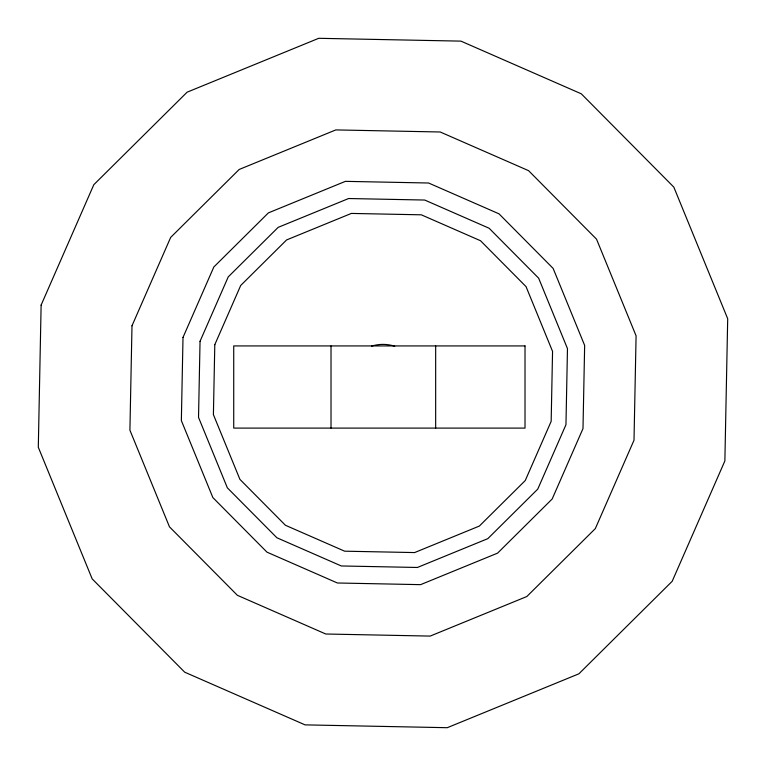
<?xml version="1.0" encoding="UTF-8"?>
<svg xmlns="http://www.w3.org/2000/svg" width="766" height="766" viewBox="0 0 766 766"><rect width="100%" height="100%" fill="white"/><g stroke="black" fill="none" stroke-linecap="round" stroke-linejoin="round"><path stroke-width="1.15" d="M435.663 345.926L435.663 428.098M331.017 345.926L331.017 428.098M371.567 346.117A38.616 38.616 0 0 1 394.768 346.232M41.125 305.069L38.3 447.267L92.179 578.885L184.702 672.184L305.069 724.875L447.267 727.7L578.885 673.821L672.184 581.298L724.875 460.931L727.7 318.733L673.821 187.115L581.298 93.816L460.931 41.125L318.733 38.3L187.115 92.179L93.816 184.702L41.125 305.069M131.991 325.78L129.914 430.186L169.468 526.826L237.403 595.326L325.78 634.009L430.186 636.086L526.826 596.532L595.326 528.597L634.009 440.22L636.086 335.814L596.532 239.174L528.597 170.674L440.22 131.991L335.814 129.914L239.174 169.468L170.674 237.403L131.991 325.78M183.007 337.413L181.351 420.591L212.871 497.594L266.999 552.171L337.413 582.993L420.591 584.649L497.594 553.129L552.171 499.001L582.993 428.587L584.649 345.409L553.129 268.406L499.001 213.829L428.587 183.007L345.409 181.351L268.406 212.871L213.829 266.999L183.007 337.413M200.041 341.291L198.528 417.393L227.358 487.837L276.88 537.761L341.291 565.959L417.393 567.472L487.837 538.642L537.761 489.12L565.959 424.709L567.472 348.607L538.642 278.163L489.12 228.239L424.709 200.041L348.607 198.528L278.163 227.358L228.239 276.88L200.041 341.291M214.796 344.662L213.398 414.617L239.911 479.363L285.421 525.265L344.643 551.185L414.598 552.573L479.344 526.07L525.246 480.55L551.166 421.338L552.554 351.383L526.05 286.637L480.531 240.735L421.319 214.815L351.364 213.427L286.608 239.93L240.716 285.45L214.796 344.662M525.016 345.926L233.726 345.926L233.726 428.098L525.016 428.098L525.016 345.926"/></g></svg>
